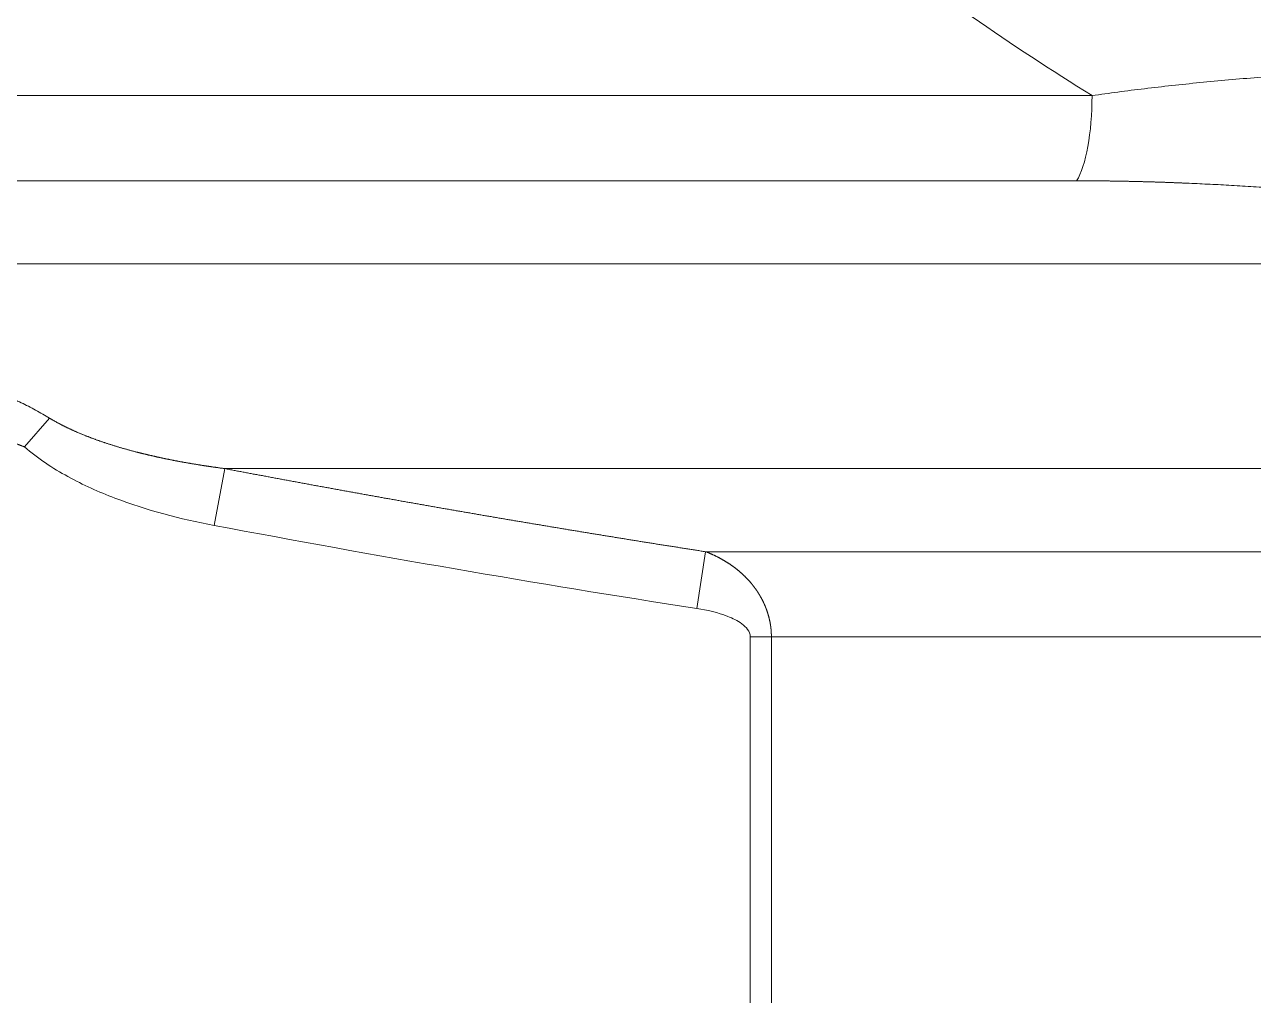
# Model space of a CAD drawing. Header units: millimetres. Extents: x 4664 to 8864, y -38 to 2932.
# Drawn here: x 7834.59 to 7851.83, y 1742.65 to 1756.27 of the extents above; entities that cross this region are included whole.
import ezdxf

# ---------------------------------------------------------------- set-up
doc = ezdxf.new("R2010")
doc.units = ezdxf.units.MM

msp = doc.modelspace()

# ---------------------------------------------------------------- linework, layer by layer
at = {"lineweight": 5}
for p, q in [((7812.571, 1755.274), (7849.569, 1755.274)), ((7812.983, 1754.08), (7849.353, 1754.08)), ((7861.57, 1752.914), (7809.648, 1752.914)), ((7834.943, 1750.749), (7834.591, 1750.345)), ((7837.403, 1750.041), (7837.252, 1749.245)), ((7865.931, 1750.041), (7837.403, 1750.041)), ((7844.146, 1748.876), (7844.023, 1748.08)), ((7864.958, 1748.876), (7844.146, 1748.876)), ((7844.773, 1747.682), (7844.773, 1736.626)), ((7844.773, 1747.682), (7866.152, 1747.682)), ((7845.07, 1736.626), (7845.07, 1747.682))]:
    msp.add_line(p, q, dxfattribs=at)
at = {"lineweight": 5, "extrusion": (0, 0, -1)}
msp.add_ellipse((7849.206, 1755.274), major_axis=(0, -1.306), ratio=0.278426, start_param=4.712389, end_param=5.867354, dxfattribs=at)
at = {"lineweight": 5}
for points, knots in [([(7838.083, 1766.189), (7838.461, 1765.647), (7838.851, 1765.115), (7839.657, 1764.072), (7840.073, 1763.561), (7840.931, 1762.559), (7841.373, 1762.068), (7842.056, 1761.348), (7842.288, 1761.11), (7842.639, 1760.757), (7842.817, 1760.582), (7843.025, 1760.379), (7843.13, 1760.278), (7843.183, 1760.227), (7843.209, 1760.202), (7843.223, 1760.19), (7843.229, 1760.183), (7843.232, 1760.181), (7843.234, 1760.179), (7843.235, 1760.178), (7843.717, 1759.718), (7844.209, 1759.272), (7844.965, 1758.622), (7845.22, 1758.408), (7845.607, 1758.092), (7845.801, 1757.936), (7846.03, 1757.755), (7846.145, 1757.665), (7846.202, 1757.62), (7846.231, 1757.598), (7846.245, 1757.587), (7846.253, 1757.581), (7846.256, 1757.578), (7846.258, 1757.577), (7846.259, 1757.576), (7846.259, 1757.576), (7846.259, 1757.576), (7846.793, 1757.162), (7847.335, 1756.764), (7848.439, 1755.997), (7848.999, 1755.628), (7849.569, 1755.274)], [0, 0, 0, 0, 0.125, 0.125, 0.25, 0.25, 0.375, 0.375, 0.4375, 0.4375, 0.46875, 0.484375, 0.492187, 0.496094, 0.498047, 0.499023, 0.499512, 0.499756, 0.499756, 0.5, 0.5, 0.625, 0.625, 0.6875, 0.6875, 0.71875, 0.734375, 0.742187, 0.746094, 0.748047, 0.749023, 0.749512, 0.749756, 0.749878, 0.749939, 0.749939, 0.75, 0.75, 0.875, 0.875, 1, 1, 1, 1]), ([(7861.816, 1755.317), (7861.532, 1755.342), (7861.252, 1755.366), (7860.702, 1755.411), (7860.431, 1755.433), (7859.898, 1755.473), (7859.635, 1755.491), (7859.248, 1755.517), (7859.119, 1755.525), (7858.864, 1755.541), (7858.738, 1755.548), (7858.361, 1755.57), (7858.114, 1755.582), (7857.75, 1755.599), (7857.629, 1755.604), (7857.45, 1755.611), (7857.39, 1755.613), (7857.272, 1755.618), (7857.213, 1755.62), (7856.919, 1755.63), (7856.689, 1755.636), (7856.348, 1755.643), (7856.235, 1755.645), (7856.067, 1755.648), (7855.983, 1755.649), (7855.887, 1755.65), (7855.838, 1755.65), (7855.814, 1755.651), (7855.802, 1755.651), (7855.796, 1755.651), (7855.793, 1755.651), (7855.792, 1755.651), (7855.791, 1755.651), (7855.79, 1755.651), (7855.79, 1755.651), (7855.79, 1755.651), (7855.79, 1755.651), (7855.79, 1755.651), (7855.79, 1755.651), (7855.651, 1755.652), (7855.377, 1755.654), (7854.974, 1755.653), (7854.58, 1755.649), (7854.323, 1755.644), (7853.943, 1755.635), (7853.695, 1755.627), (7853.332, 1755.613), (7853.213, 1755.608), (7853.036, 1755.6), (7852.948, 1755.595), (7852.846, 1755.59), (7852.796, 1755.587), (7852.77, 1755.586), (7852.758, 1755.585), (7852.752, 1755.585), (7852.748, 1755.585), (7852.747, 1755.585), (7852.746, 1755.585), (7852.746, 1755.585), (7852.745, 1755.585), (7852.745, 1755.585), (7852.745, 1755.585), (7852.745, 1755.585), (7852.745, 1755.585), (7852.601, 1755.576), (7852.315, 1755.559), (7851.895, 1755.529), (7851.483, 1755.495), (7851.081, 1755.457), (7850.688, 1755.416), (7850.305, 1755.372), (7849.931, 1755.325), (7849.689, 1755.291), (7849.569, 1755.274)], [0, 0, 0, 0, 0.0625, 0.0625, 0.125, 0.125, 0.1875, 0.1875, 0.21875, 0.21875, 0.25, 0.25, 0.3125, 0.3125, 0.34375, 0.34375, 0.359375, 0.359375, 0.375, 0.375, 0.4375, 0.4375, 0.46875, 0.46875, 0.484375, 0.492188, 0.496094, 0.498047, 0.499023, 0.499512, 0.499756, 0.499878, 0.499939, 0.499969, 0.499985, 0.499992, 0.499996, 0.499996, 0.5, 0.5, 0.53125, 0.5625, 0.59375, 0.625, 0.625, 0.6875, 0.6875, 0.71875, 0.71875, 0.734375, 0.742188, 0.746094, 0.748047, 0.749023, 0.749512, 0.749756, 0.749878, 0.749939, 0.749969, 0.749985, 0.749992, 0.749996, 0.749996, 0.75, 0.75, 0.78125, 0.8125, 0.84375, 0.875, 0.90625, 0.9375, 0.96875, 1, 1, 1, 1]), ([(7849.353, 1754.08), (7849.359, 1754.08), (7849.371, 1754.08), (7849.388, 1754.08), (7849.406, 1754.08), (7849.424, 1754.08), (7849.442, 1754.08), (7849.46, 1754.079), (7849.478, 1754.079), (7849.496, 1754.079), (7849.514, 1754.079), (7849.533, 1754.079), (7849.551, 1754.079), (7849.569, 1754.079), (7849.587, 1754.079), (7849.605, 1754.079), (7849.623, 1754.079), (7849.641, 1754.078), (7849.659, 1754.078), (7849.678, 1754.078), (7849.696, 1754.078), (7849.714, 1754.078), (7849.732, 1754.077), (7849.75, 1754.077), (7849.769, 1754.077), (7849.787, 1754.077), (7849.805, 1754.077), (7849.824, 1754.076), (7849.842, 1754.076), (7849.86, 1754.076), (7849.879, 1754.076), (7849.897, 1754.075), (7849.915, 1754.075), (7849.934, 1754.075), (7849.952, 1754.074), (7849.971, 1754.074), (7849.989, 1754.074), (7850.008, 1754.073), (7850.026, 1754.073), (7850.045, 1754.073), (7850.063, 1754.072), (7850.082, 1754.072), (7850.1, 1754.071), (7850.119, 1754.071), (7850.138, 1754.071), (7850.156, 1754.07), (7850.175, 1754.07), (7850.193, 1754.069), (7850.212, 1754.069), (7850.231, 1754.068), (7850.25, 1754.068), (7850.268, 1754.067), (7850.287, 1754.067), (7850.306, 1754.066), (7850.324, 1754.066), (7850.343, 1754.065), (7850.362, 1754.065), (7850.381, 1754.064), (7850.4, 1754.064), (7850.419, 1754.063), (7850.437, 1754.063), (7850.456, 1754.062), (7850.475, 1754.061), (7850.494, 1754.061), (7850.513, 1754.06), (7850.532, 1754.06), (7850.551, 1754.059), (7850.57, 1754.058), (7850.589, 1754.058), (7850.608, 1754.057), (7850.627, 1754.056), (7850.646, 1754.056), (7850.665, 1754.055), (7850.684, 1754.054), (7850.703, 1754.053), (7850.722, 1754.053), (7850.742, 1754.052), (7850.761, 1754.051), (7850.78, 1754.051), (7850.799, 1754.05), (7850.818, 1754.049), (7850.838, 1754.048), (7850.857, 1754.047), (7850.876, 1754.047), (7850.895, 1754.046), (7850.915, 1754.045), (7851.025, 1754.04), (7851.229, 1754.031), (7851.53, 1754.015), (7851.838, 1753.996), (7852.155, 1753.975), (7852.418, 1753.957), (7852.624, 1753.941), (7852.772, 1753.93), (7852.92, 1753.918), (7853.071, 1753.905), (7853.222, 1753.893), (7853.375, 1753.879), (7853.529, 1753.866), (7853.684, 1753.852), (7853.841, 1753.837), (7854.066, 1753.816), (7854.362, 1753.786), (7854.733, 1753.748), (7855.117, 1753.708), (7855.496, 1753.666), (7855.871, 1753.624), (7856.242, 1753.581), (7856.624, 1753.536), (7856.999, 1753.49), (7857.369, 1753.445), (7857.736, 1753.4), (7858.123, 1753.351), (7858.43, 1753.313), (7858.655, 1753.284), (7858.794, 1753.266), (7858.942, 1753.248), (7859.1, 1753.227), (7859.269, 1753.206), (7859.447, 1753.183), (7859.636, 1753.159), (7859.834, 1753.134), (7860.01, 1753.111), (7860.159, 1753.092), (7860.276, 1753.077), (7860.388, 1753.063), (7860.497, 1753.049), (7860.601, 1753.036), (7860.701, 1753.024), (7860.797, 1753.011), (7860.888, 1753), (7860.975, 1752.989), (7861.058, 1752.978), (7861.137, 1752.969), (7861.212, 1752.959), (7861.282, 1752.95), (7861.348, 1752.942), (7861.41, 1752.934), (7861.467, 1752.927), (7861.52, 1752.921), (7861.554, 1752.916), (7861.57, 1752.914)], [0, 0, 0, 0, 0.001403, 0.002808, 0.004214, 0.005622, 0.007032, 0.008443, 0.009856, 0.01127, 0.012686, 0.014104, 0.015523, 0.016944, 0.018367, 0.019791, 0.021217, 0.022645, 0.024074, 0.025505, 0.026937, 0.028371, 0.029807, 0.031245, 0.032684, 0.034125, 0.035568, 0.037012, 0.038458, 0.039906, 0.041355, 0.042806, 0.044259, 0.045713, 0.047169, 0.048627, 0.050087, 0.051548, 0.053011, 0.054475, 0.055942, 0.05741, 0.05888, 0.060351, 0.061825, 0.0633, 0.064776, 0.066255, 0.067735, 0.069217, 0.0707, 0.072186, 0.073673, 0.075162, 0.076653, 0.078145, 0.079639, 0.081135, 0.082633, 0.084132, 0.085633, 0.087136, 0.088641, 0.090148, 0.091656, 0.093166, 0.094678, 0.096191, 0.097707, 0.099224, 0.100743, 0.102264, 0.103786, 0.105311, 0.106837, 0.108365, 0.109895, 0.111426, 0.11296, 0.114495, 0.116032, 0.117571, 0.119111, 0.120654, 0.122198, 0.123744, 0.125292, 0.148749, 0.172956, 0.197922, 0.223653, 0.250157, 0.262099, 0.274161, 0.286342, 0.298644, 0.311068, 0.323613, 0.33628, 0.34907, 0.361983, 0.37502, 0.40466, 0.43536, 0.467127, 0.499968, 0.529724, 0.560471, 0.592216, 0.624965, 0.653813, 0.684259, 0.716308, 0.749969, 0.760607, 0.772055, 0.784313, 0.797384, 0.811268, 0.825968, 0.841484, 0.857818, 0.874972, 0.884887, 0.894455, 0.903675, 0.912547, 0.92107, 0.929244, 0.937069, 0.944545, 0.95167, 0.958445, 0.96487, 0.970943, 0.976665, 0.982036, 0.987055, 0.991722, 0.996037, 1, 1, 1, 1]), ([(7834.943, 1750.749), (7834.878, 1750.789), (7834.812, 1750.827), (7834.679, 1750.9), (7834.612, 1750.934), (7834.477, 1750.998), (7834.408, 1751.028), (7834.268, 1751.083), (7834.197, 1751.108), (7834.053, 1751.153), (7833.979, 1751.173), (7833.829, 1751.208), (7833.753, 1751.223), (7833.597, 1751.247), (7833.518, 1751.256), (7833.397, 1751.266), (7833.356, 1751.269), (7833.294, 1751.272), (7833.263, 1751.273), (7833.227, 1751.274), (7833.208, 1751.274), (7833.199, 1751.275), (7833.195, 1751.275), (7833.192, 1751.275), (7833.191, 1751.275), (7833.191, 1751.275), (7833.19, 1751.275), (7833.19, 1751.275), (7833.19, 1751.275), (7833.19, 1751.275), (7833.19, 1751.275), (7833.119, 1751.276), (7833.048, 1751.275), (7832.905, 1751.27), (7832.833, 1751.265), (7832.689, 1751.252), (7832.616, 1751.243), (7832.506, 1751.228), (7832.47, 1751.222), (7832.415, 1751.213), (7832.387, 1751.208), (7832.355, 1751.202), (7832.339, 1751.199), (7832.331, 1751.197), (7832.327, 1751.197), (7832.325, 1751.196), (7832.324, 1751.196), (7832.249, 1751.182), (7832.177, 1751.166), (7832.036, 1751.132), (7831.967, 1751.113), (7831.832, 1751.073), (7831.766, 1751.052), (7831.637, 1751.006), (7831.574, 1750.982), (7831.513, 1750.956)], [0, 0, 0, 0, 0.0625, 0.0625, 0.125, 0.125, 0.1875, 0.1875, 0.25, 0.25, 0.3125, 0.3125, 0.375, 0.375, 0.4375, 0.4375, 0.46875, 0.46875, 0.484375, 0.492188, 0.496094, 0.498047, 0.499023, 0.499512, 0.499756, 0.499878, 0.499939, 0.499969, 0.499985, 0.499985, 0.5, 0.5, 0.5625, 0.5625, 0.625, 0.625, 0.6875, 0.6875, 0.71875, 0.71875, 0.734375, 0.742188, 0.746094, 0.748047, 0.749023, 0.749023, 0.75, 0.75, 0.8125, 0.8125, 0.875, 0.875, 0.9375, 0.9375, 1, 1, 1, 1]), ([(7837.403, 1750.041), (7837.397, 1750.042), (7837.386, 1750.044), (7837.369, 1750.046), (7837.352, 1750.048), (7837.335, 1750.05), (7837.318, 1750.053), (7837.302, 1750.055), (7837.285, 1750.057), (7837.268, 1750.06), (7837.252, 1750.062), (7837.235, 1750.064), (7837.219, 1750.067), (7837.202, 1750.069), (7837.186, 1750.072), (7837.17, 1750.074), (7837.153, 1750.076), (7837.137, 1750.079), (7837.121, 1750.081), (7837.105, 1750.084), (7837.089, 1750.086), (7837.073, 1750.089), (7837.057, 1750.091), (7837.041, 1750.094), (7837.025, 1750.096), (7837.009, 1750.099), (7836.993, 1750.102), (7836.978, 1750.104), (7836.962, 1750.107), (7836.946, 1750.109), (7836.931, 1750.112), (7836.915, 1750.115), (7836.9, 1750.117), (7836.885, 1750.12), (7836.869, 1750.123), (7836.854, 1750.126), (7836.839, 1750.128), (7836.823, 1750.131), (7836.808, 1750.134), (7836.793, 1750.136), (7836.778, 1750.139), (7836.763, 1750.142), (7836.748, 1750.145), (7836.733, 1750.148), (7836.718, 1750.15), (7836.704, 1750.153), (7836.689, 1750.156), (7836.674, 1750.159), (7836.66, 1750.162), (7836.645, 1750.165), (7836.63, 1750.168), (7836.616, 1750.171), (7836.602, 1750.174), (7836.587, 1750.176), (7836.573, 1750.179), (7836.559, 1750.182), (7836.544, 1750.185), (7836.53, 1750.188), (7836.516, 1750.191), (7836.502, 1750.194), (7836.488, 1750.197), (7836.474, 1750.2), (7836.46, 1750.203), (7836.446, 1750.206), (7836.432, 1750.21), (7836.419, 1750.213), (7836.405, 1750.216), (7836.391, 1750.219), (7836.378, 1750.222), (7836.364, 1750.225), (7836.351, 1750.228), (7836.337, 1750.231), (7836.324, 1750.234), (7836.31, 1750.238), (7836.297, 1750.241), (7836.284, 1750.244), (7836.271, 1750.247), (7836.257, 1750.25), (7836.244, 1750.254), (7836.231, 1750.257), (7836.218, 1750.26), (7836.205, 1750.263), (7836.192, 1750.267), (7836.18, 1750.27), (7836.167, 1750.273), (7836.154, 1750.276), (7836.139, 1750.28), (7836.121, 1750.285), (7836.101, 1750.29), (7836.08, 1750.296), (7836.06, 1750.301), (7836.04, 1750.307), (7836.021, 1750.312), (7836.001, 1750.318), (7835.981, 1750.323), (7835.962, 1750.329), (7835.942, 1750.335), (7835.923, 1750.34), (7835.904, 1750.346), (7835.885, 1750.352), (7835.866, 1750.357), (7835.847, 1750.363), (7835.829, 1750.369), (7835.81, 1750.375), (7835.792, 1750.381), (7835.774, 1750.386), (7835.755, 1750.392), (7835.737, 1750.398), (7835.719, 1750.404), (7835.702, 1750.41), (7835.684, 1750.416), (7835.666, 1750.422), (7835.649, 1750.428), (7835.632, 1750.434), (7835.614, 1750.44), (7835.597, 1750.446), (7835.58, 1750.453), (7835.563, 1750.459), (7835.547, 1750.465), (7835.53, 1750.471), (7835.514, 1750.477), (7835.497, 1750.484), (7835.481, 1750.49), (7835.465, 1750.496), (7835.449, 1750.502), (7835.433, 1750.509), (7835.417, 1750.515), (7835.402, 1750.521), (7835.386, 1750.528), (7835.371, 1750.534), (7835.356, 1750.541), (7835.34, 1750.547), (7835.325, 1750.554), (7835.31, 1750.56), (7835.296, 1750.567), (7835.281, 1750.573), (7835.266, 1750.58), (7835.252, 1750.586), (7835.238, 1750.593), (7835.224, 1750.6), (7835.21, 1750.606), (7835.196, 1750.613), (7835.182, 1750.619), (7835.168, 1750.626), (7835.155, 1750.633), (7835.141, 1750.64), (7835.128, 1750.646), (7835.115, 1750.653), (7835.102, 1750.66), (7835.089, 1750.667), (7835.076, 1750.673), (7835.063, 1750.68), (7835.05, 1750.687), (7835.038, 1750.694), (7835.026, 1750.701), (7835.013, 1750.708), (7835.001, 1750.715), (7834.989, 1750.722), (7834.977, 1750.728), (7834.966, 1750.735), (7834.954, 1750.742), (7834.946, 1750.747), (7834.943, 1750.749)], [0, 0, 0, 0, 0.00665, 0.01328, 0.019893, 0.026486, 0.033061, 0.039618, 0.046155, 0.052675, 0.059175, 0.065657, 0.07212, 0.078565, 0.084991, 0.091398, 0.097787, 0.104157, 0.110508, 0.116841, 0.123155, 0.12945, 0.135727, 0.141985, 0.148225, 0.154446, 0.160648, 0.166832, 0.172997, 0.179143, 0.185271, 0.19138, 0.197471, 0.203543, 0.209596, 0.215631, 0.221647, 0.227644, 0.233623, 0.239583, 0.245524, 0.251447, 0.257351, 0.263237, 0.269104, 0.274952, 0.280782, 0.286593, 0.292386, 0.29816, 0.303915, 0.309652, 0.31537, 0.321069, 0.32675, 0.332412, 0.338056, 0.343681, 0.349287, 0.354875, 0.360445, 0.365995, 0.371527, 0.377041, 0.382536, 0.388012, 0.39347, 0.398909, 0.404329, 0.409731, 0.415115, 0.42048, 0.425826, 0.431154, 0.436463, 0.441753, 0.447025, 0.452279, 0.457514, 0.46273, 0.467928, 0.473107, 0.478268, 0.483411, 0.488534, 0.493639, 0.498726, 0.506931, 0.515095, 0.523216, 0.531296, 0.539334, 0.547329, 0.555284, 0.563196, 0.571066, 0.578895, 0.586682, 0.594428, 0.602131, 0.609794, 0.617414, 0.624993, 0.63253, 0.640026, 0.64748, 0.654893, 0.662264, 0.669594, 0.676883, 0.68413, 0.691336, 0.698501, 0.705624, 0.712706, 0.719747, 0.726747, 0.733706, 0.740623, 0.7475, 0.754336, 0.761131, 0.767885, 0.774598, 0.78127, 0.787901, 0.794492, 0.801042, 0.807552, 0.814021, 0.820449, 0.826838, 0.833185, 0.839493, 0.84576, 0.851987, 0.858173, 0.86432, 0.870426, 0.876493, 0.88252, 0.888507, 0.894454, 0.900361, 0.906229, 0.912057, 0.917846, 0.923596, 0.929306, 0.934977, 0.940608, 0.946201, 0.951755, 0.95727, 0.962746, 0.968183, 0.973582, 0.978942, 0.984264, 0.989547, 0.994793, 1, 1, 1, 1]), ([(7831.585, 1749.943), (7831.587, 1749.944), (7831.592, 1749.947), (7831.598, 1749.951), (7831.605, 1749.956), (7831.612, 1749.96), (7831.619, 1749.965), (7831.626, 1749.97), (7831.634, 1749.974), (7831.641, 1749.979), (7831.649, 1749.984), (7831.657, 1749.989), (7831.665, 1749.995), (7831.674, 1750), (7831.682, 1750.005), (7831.691, 1750.011), (7831.7, 1750.016), (7831.709, 1750.022), (7831.718, 1750.027), (7831.728, 1750.033), (7831.737, 1750.039), (7831.747, 1750.045), (7831.757, 1750.051), (7831.767, 1750.057), (7831.778, 1750.063), (7831.788, 1750.069), (7831.799, 1750.075), (7831.81, 1750.081), (7831.821, 1750.088), (7831.833, 1750.094), (7831.844, 1750.101), (7831.856, 1750.107), (7831.868, 1750.114), (7831.88, 1750.12), (7831.892, 1750.127), (7831.905, 1750.134), (7831.918, 1750.141), (7831.931, 1750.147), (7831.944, 1750.154), (7831.957, 1750.161), (7831.971, 1750.168), (7831.985, 1750.175), (7831.999, 1750.182), (7832.013, 1750.189), (7832.027, 1750.196), (7832.042, 1750.204), (7832.057, 1750.211), (7832.072, 1750.218), (7832.087, 1750.225), (7832.102, 1750.232), (7832.118, 1750.24), (7832.134, 1750.247), (7832.15, 1750.254), (7832.166, 1750.261), (7832.183, 1750.269), (7832.199, 1750.276), (7832.216, 1750.283), (7832.233, 1750.291), (7832.251, 1750.298), (7832.273, 1750.307), (7832.3, 1750.318), (7832.332, 1750.331), (7832.363, 1750.343), (7832.394, 1750.355), (7832.424, 1750.366), (7832.454, 1750.377), (7832.484, 1750.388), (7832.513, 1750.398), (7832.542, 1750.407), (7832.57, 1750.416), (7832.598, 1750.425), (7832.626, 1750.434), (7832.653, 1750.442), (7832.679, 1750.449), (7832.705, 1750.457), (7832.731, 1750.464), (7832.756, 1750.471), (7832.78, 1750.477), (7832.804, 1750.483), (7832.828, 1750.489), (7832.851, 1750.494), (7832.874, 1750.5), (7832.896, 1750.505), (7832.917, 1750.509), (7832.939, 1750.514), (7832.959, 1750.518), (7832.979, 1750.522), (7832.999, 1750.526), (7833.028, 1750.531), (7833.065, 1750.537), (7833.112, 1750.545), (7833.159, 1750.551), (7833.205, 1750.557), (7833.251, 1750.562), (7833.296, 1750.566), (7833.341, 1750.569), (7833.385, 1750.572), (7833.429, 1750.574), (7833.473, 1750.575), (7833.516, 1750.575), (7833.559, 1750.575), (7833.602, 1750.574), (7833.644, 1750.572), (7833.685, 1750.57), (7833.726, 1750.567), (7833.767, 1750.563), (7833.796, 1750.56), (7833.815, 1750.558), (7833.824, 1750.557), (7833.832, 1750.555), (7833.841, 1750.554), (7833.849, 1750.553), (7833.858, 1750.552), (7833.867, 1750.551), (7833.875, 1750.549), (7833.884, 1750.548), (7833.893, 1750.547), (7833.902, 1750.545), (7833.911, 1750.544), (7833.92, 1750.542), (7833.929, 1750.541), (7833.938, 1750.539), (7833.948, 1750.537), (7833.957, 1750.536), (7833.966, 1750.534), (7833.976, 1750.532), (7833.985, 1750.53), (7833.995, 1750.528), (7834.005, 1750.526), (7834.014, 1750.524), (7834.024, 1750.522), (7834.034, 1750.52), (7834.044, 1750.518), (7834.053, 1750.516), (7834.063, 1750.514), (7834.073, 1750.511), (7834.083, 1750.509), (7834.094, 1750.506), (7834.104, 1750.504), (7834.114, 1750.501), (7834.124, 1750.499), (7834.135, 1750.496), (7834.145, 1750.494), (7834.155, 1750.491), (7834.166, 1750.488), (7834.177, 1750.485), (7834.187, 1750.482), (7834.198, 1750.479), (7834.209, 1750.476), (7834.219, 1750.473), (7834.23, 1750.47), (7834.241, 1750.467), (7834.252, 1750.464), (7834.263, 1750.46), (7834.274, 1750.457), (7834.285, 1750.454), (7834.296, 1750.45), (7834.308, 1750.447), (7834.319, 1750.443), (7834.33, 1750.439), (7834.341, 1750.436), (7834.353, 1750.432), (7834.364, 1750.428), (7834.376, 1750.424), (7834.387, 1750.42), (7834.399, 1750.417), (7834.411, 1750.412), (7834.422, 1750.408), (7834.434, 1750.404), (7834.446, 1750.4), (7834.458, 1750.396), (7834.47, 1750.392), (7834.482, 1750.387), (7834.494, 1750.383), (7834.506, 1750.378), (7834.518, 1750.374), (7834.53, 1750.369), (7834.542, 1750.364), (7834.554, 1750.36), (7834.566, 1750.355), (7834.579, 1750.35), (7834.587, 1750.347), (7834.591, 1750.345)], [0, 0, 0, 0, 0.002496, 0.005055, 0.007677, 0.010363, 0.013113, 0.015926, 0.018802, 0.021742, 0.024746, 0.027812, 0.030943, 0.034136, 0.037394, 0.040714, 0.044098, 0.047546, 0.051057, 0.054631, 0.058269, 0.06197, 0.065734, 0.069562, 0.073454, 0.077408, 0.081426, 0.085507, 0.089652, 0.093859, 0.09813, 0.102464, 0.106862, 0.111322, 0.115846, 0.120433, 0.125083, 0.129796, 0.134572, 0.139411, 0.144313, 0.149278, 0.154306, 0.159397, 0.164551, 0.169767, 0.175046, 0.180388, 0.185793, 0.19126, 0.19679, 0.202382, 0.208037, 0.213754, 0.219534, 0.225376, 0.23128, 0.237246, 0.243275, 0.249365, 0.260452, 0.271361, 0.282094, 0.292649, 0.303027, 0.313229, 0.323254, 0.333102, 0.342773, 0.352268, 0.361587, 0.37073, 0.379697, 0.388487, 0.397102, 0.405542, 0.413806, 0.421895, 0.429809, 0.437548, 0.445112, 0.452502, 0.459718, 0.46676, 0.473628, 0.480322, 0.486843, 0.49319, 0.499365, 0.514596, 0.529667, 0.54458, 0.559335, 0.573932, 0.588372, 0.602655, 0.616782, 0.630754, 0.644571, 0.658234, 0.671743, 0.6851, 0.698306, 0.711361, 0.724266, 0.737022, 0.74963, 0.752263, 0.754916, 0.757588, 0.760279, 0.76299, 0.765721, 0.76847, 0.77124, 0.774028, 0.776836, 0.779664, 0.782511, 0.785377, 0.788262, 0.791167, 0.794092, 0.797035, 0.799998, 0.80298, 0.805981, 0.809001, 0.812041, 0.8151, 0.818178, 0.821275, 0.824391, 0.827527, 0.830681, 0.833855, 0.837047, 0.840259, 0.84349, 0.846739, 0.850007, 0.853295, 0.856601, 0.859926, 0.86327, 0.866633, 0.870015, 0.873415, 0.876834, 0.880272, 0.883729, 0.887204, 0.890698, 0.89421, 0.897741, 0.901291, 0.904859, 0.908446, 0.912051, 0.915674, 0.919316, 0.922977, 0.926655, 0.930353, 0.934068, 0.937802, 0.941553, 0.945323, 0.949112, 0.952918, 0.956743, 0.960585, 0.964446, 0.968325, 0.972222, 0.976136, 0.980069, 0.984019, 0.987988, 0.991974, 0.995978, 1, 1, 1, 1]), ([(7834.591, 1750.345), (7834.777, 1750.183), (7834.985, 1750.047), (7835.412, 1749.813), (7835.632, 1749.715), (7836.306, 1749.457), (7836.773, 1749.335), (7837.252, 1749.245)], [0, 0, 0, 0, 0.25, 0.25, 0.5, 0.5, 1, 1, 1, 1]), ([(7844.146, 1748.876), (7844.125, 1748.879), (7844.084, 1748.886), (7844.021, 1748.896), (7843.959, 1748.905), (7843.896, 1748.915), (7843.833, 1748.925), (7843.771, 1748.935), (7843.708, 1748.945), (7843.646, 1748.955), (7843.583, 1748.964), (7843.521, 1748.974), (7843.458, 1748.984), (7843.396, 1748.994), (7843.333, 1749.004), (7843.27, 1749.014), (7843.208, 1749.024), (7843.145, 1749.034), (7843.083, 1749.044), (7843.02, 1749.055), (7842.957, 1749.065), (7842.895, 1749.075), (7842.832, 1749.085), (7842.769, 1749.095), (7842.707, 1749.105), (7842.644, 1749.116), (7842.581, 1749.126), (7842.518, 1749.136), (7842.456, 1749.146), (7842.393, 1749.157), (7842.33, 1749.167), (7842.268, 1749.177), (7842.205, 1749.188), (7842.142, 1749.198), (7842.079, 1749.209), (7842.016, 1749.219), (7841.954, 1749.23), (7841.891, 1749.24), (7841.828, 1749.251), (7841.765, 1749.261), (7841.702, 1749.272), (7841.64, 1749.282), (7841.577, 1749.293), (7841.514, 1749.303), (7841.451, 1749.314), (7841.388, 1749.325), (7841.325, 1749.335), (7841.262, 1749.346), (7841.199, 1749.357), (7841.136, 1749.368), (7841.073, 1749.378), (7841.01, 1749.389), (7840.948, 1749.4), (7840.885, 1749.411), (7840.822, 1749.422), (7840.759, 1749.433), (7840.696, 1749.444), (7840.633, 1749.454), (7840.57, 1749.465), (7840.506, 1749.476), (7840.443, 1749.487), (7840.38, 1749.498), (7840.317, 1749.509), (7840.254, 1749.521), (7840.191, 1749.532), (7840.128, 1749.543), (7840.065, 1749.554), (7840.002, 1749.565), (7839.939, 1749.576), (7839.875, 1749.587), (7839.812, 1749.599), (7839.749, 1749.61), (7839.686, 1749.621), (7839.623, 1749.632), (7839.56, 1749.644), (7839.496, 1749.655), (7839.433, 1749.666), (7839.37, 1749.678), (7839.307, 1749.689), (7839.243, 1749.701), (7839.18, 1749.712), (7839.117, 1749.724), (7839.053, 1749.735), (7838.99, 1749.747), (7838.927, 1749.758), (7838.863, 1749.77), (7838.8, 1749.781), (7838.737, 1749.793), (7838.673, 1749.804), (7838.61, 1749.816), (7838.546, 1749.828), (7838.483, 1749.839), (7838.42, 1749.851), (7838.356, 1749.863), (7838.293, 1749.875), (7838.229, 1749.886), (7838.166, 1749.898), (7838.102, 1749.91), (7838.039, 1749.922), (7837.975, 1749.934), (7837.912, 1749.946), (7837.848, 1749.957), (7837.784, 1749.969), (7837.721, 1749.981), (7837.657, 1749.993), (7837.594, 1750.005), (7837.53, 1750.017), (7837.466, 1750.029), (7837.424, 1750.037), (7837.403, 1750.041)], [0, 0, 0, 0, 0.009242, 0.018485, 0.02773, 0.036977, 0.046225, 0.055475, 0.064727, 0.07398, 0.083236, 0.092492, 0.101751, 0.111011, 0.120273, 0.129537, 0.138802, 0.148069, 0.157338, 0.166609, 0.175882, 0.185156, 0.194432, 0.20371, 0.21299, 0.222272, 0.231555, 0.240841, 0.250128, 0.259417, 0.268708, 0.278001, 0.287296, 0.296593, 0.305892, 0.315192, 0.324495, 0.333799, 0.343106, 0.352414, 0.361725, 0.371037, 0.380352, 0.389668, 0.398987, 0.408307, 0.41763, 0.426955, 0.436281, 0.44561, 0.454941, 0.464274, 0.473609, 0.482946, 0.492285, 0.501627, 0.51097, 0.520316, 0.529664, 0.539014, 0.548366, 0.55772, 0.567077, 0.576436, 0.585797, 0.59516, 0.604525, 0.613893, 0.623263, 0.632635, 0.642009, 0.651386, 0.660765, 0.670146, 0.679529, 0.688915, 0.698303, 0.707694, 0.717087, 0.726482, 0.735879, 0.745279, 0.754682, 0.764086, 0.773493, 0.782903, 0.792314, 0.801729, 0.811145, 0.820564, 0.829986, 0.83941, 0.848836, 0.858265, 0.867696, 0.87713, 0.886567, 0.896005, 0.905447, 0.914891, 0.924337, 0.933786, 0.943237, 0.952691, 0.962148, 0.971607, 0.981069, 0.990533, 1, 1, 1, 1]), ([(7845.07, 1747.682), (7845.07, 1747.683), (7845.07, 1747.686), (7845.07, 1747.69), (7845.07, 1747.695), (7845.07, 1747.699), (7845.07, 1747.704), (7845.07, 1747.708), (7845.07, 1747.713), (7845.07, 1747.717), (7845.07, 1747.721), (7845.069, 1747.726), (7845.069, 1747.73), (7845.069, 1747.735), (7845.069, 1747.739), (7845.069, 1747.744), (7845.068, 1747.748), (7845.068, 1747.752), (7845.068, 1747.757), (7845.067, 1747.761), (7845.067, 1747.766), (7845.067, 1747.77), (7845.066, 1747.775), (7845.066, 1747.779), (7845.065, 1747.783), (7845.065, 1747.788), (7845.065, 1747.792), (7845.064, 1747.797), (7845.064, 1747.801), (7845.063, 1747.806), (7845.063, 1747.81), (7845.062, 1747.815), (7845.062, 1747.819), (7845.061, 1747.823), (7845.06, 1747.828), (7845.06, 1747.832), (7845.059, 1747.837), (7845.058, 1747.841), (7845.058, 1747.846), (7845.057, 1747.85), (7845.056, 1747.855), (7845.056, 1747.859), (7845.055, 1747.863), (7845.054, 1747.868), (7845.053, 1747.872), (7845.053, 1747.877), (7845.052, 1747.881), (7845.051, 1747.886), (7845.05, 1747.89), (7845.049, 1747.895), (7845.048, 1747.899), (7845.047, 1747.904), (7845.046, 1747.908), (7845.045, 1747.912), (7845.044, 1747.917), (7845.043, 1747.921), (7845.042, 1747.926), (7845.041, 1747.93), (7845.04, 1747.935), (7845.039, 1747.939), (7845.038, 1747.944), (7845.037, 1747.948), (7845.036, 1747.952), (7845.035, 1747.957), (7845.034, 1747.961), (7845.033, 1747.966), (7845.031, 1747.97), (7845.03, 1747.975), (7845.029, 1747.979), (7845.028, 1747.983), (7845.026, 1747.988), (7845.025, 1747.992), (7845.024, 1747.997), (7845.022, 1748.001), (7845.021, 1748.005), (7845.02, 1748.01), (7845.018, 1748.014), (7845.017, 1748.019), (7845.016, 1748.023), (7845.014, 1748.028), (7845.013, 1748.032), (7845.011, 1748.036), (7845.01, 1748.041), (7845.008, 1748.045), (7845.007, 1748.05), (7845.005, 1748.054), (7845.004, 1748.058), (7845.002, 1748.063), (7845, 1748.067), (7844.999, 1748.071), (7844.997, 1748.076), (7844.995, 1748.08), (7844.994, 1748.085), (7844.992, 1748.089), (7844.99, 1748.093), (7844.989, 1748.098), (7844.987, 1748.102), (7844.985, 1748.106), (7844.983, 1748.111), (7844.981, 1748.115), (7844.98, 1748.119), (7844.978, 1748.124), (7844.976, 1748.128), (7844.974, 1748.132), (7844.972, 1748.137), (7844.97, 1748.141), (7844.968, 1748.145), (7844.966, 1748.15), (7844.964, 1748.154), (7844.962, 1748.158), (7844.96, 1748.163), (7844.958, 1748.167), (7844.956, 1748.171), (7844.954, 1748.176), (7844.952, 1748.18), (7844.95, 1748.184), (7844.948, 1748.188), (7844.946, 1748.193), (7844.943, 1748.197), (7844.941, 1748.201), (7844.939, 1748.206), (7844.937, 1748.21), (7844.935, 1748.214), (7844.932, 1748.218), (7844.93, 1748.223), (7844.928, 1748.227), (7844.925, 1748.231), (7844.923, 1748.235), (7844.921, 1748.239), (7844.918, 1748.244), (7844.916, 1748.248), (7844.913, 1748.252), (7844.911, 1748.256), (7844.909, 1748.26), (7844.906, 1748.265), (7844.904, 1748.269), (7844.901, 1748.273), (7844.899, 1748.277), (7844.896, 1748.281), (7844.893, 1748.286), (7844.891, 1748.29), (7844.888, 1748.294), (7844.886, 1748.298), (7844.883, 1748.302), (7844.88, 1748.306), (7844.878, 1748.31), (7844.875, 1748.314), (7844.872, 1748.319), (7844.87, 1748.323), (7844.867, 1748.327), (7844.864, 1748.331), (7844.861, 1748.335), (7844.858, 1748.339), (7844.856, 1748.343), (7844.853, 1748.347), (7844.85, 1748.351), (7844.847, 1748.355), (7844.844, 1748.359), (7844.841, 1748.363), (7844.838, 1748.367), (7844.835, 1748.371), (7844.832, 1748.375), (7844.829, 1748.379), (7844.826, 1748.383), (7844.823, 1748.387), (7844.82, 1748.391), (7844.817, 1748.395), (7844.814, 1748.399), (7844.811, 1748.403), (7844.808, 1748.407), (7844.805, 1748.411), (7844.802, 1748.415), (7844.798, 1748.419), (7844.795, 1748.423), (7844.792, 1748.427), (7844.789, 1748.431), (7844.785, 1748.435), (7844.782, 1748.439), (7844.778, 1748.443), (7844.773, 1748.449), (7844.767, 1748.456), (7844.762, 1748.462), (7844.756, 1748.469), (7844.75, 1748.475), (7844.744, 1748.482), (7844.738, 1748.488), (7844.732, 1748.495), (7844.725, 1748.502), (7844.719, 1748.508), (7844.713, 1748.515), (7844.706, 1748.521), (7844.7, 1748.528), (7844.693, 1748.534), (7844.686, 1748.54), (7844.68, 1748.547), (7844.673, 1748.553), (7844.666, 1748.56), (7844.659, 1748.566), (7844.652, 1748.573), (7844.645, 1748.579), (7844.637, 1748.585), (7844.63, 1748.592), (7844.623, 1748.598), (7844.615, 1748.604), (7844.608, 1748.611), (7844.6, 1748.617), (7844.593, 1748.623), (7844.585, 1748.629), (7844.577, 1748.635), (7844.569, 1748.642), (7844.561, 1748.648), (7844.553, 1748.654), (7844.545, 1748.66), (7844.537, 1748.666), (7844.529, 1748.672), (7844.52, 1748.678), (7844.512, 1748.684), (7844.503, 1748.69), (7844.495, 1748.696), (7844.486, 1748.702), (7844.477, 1748.708), (7844.468, 1748.713), (7844.46, 1748.719), (7844.451, 1748.725), (7844.442, 1748.731), (7844.432, 1748.736), (7844.423, 1748.742), (7844.414, 1748.748), (7844.405, 1748.753), (7844.395, 1748.759), (7844.386, 1748.764), (7844.376, 1748.769), (7844.367, 1748.775), (7844.357, 1748.78), (7844.347, 1748.785), (7844.337, 1748.791), (7844.327, 1748.796), (7844.317, 1748.801), (7844.307, 1748.806), (7844.297, 1748.811), (7844.287, 1748.816), (7844.276, 1748.821), (7844.266, 1748.826), (7844.255, 1748.831), (7844.245, 1748.836), (7844.234, 1748.84), (7844.223, 1748.845), (7844.212, 1748.85), (7844.202, 1748.854), (7844.191, 1748.859), (7844.18, 1748.863), (7844.168, 1748.868), (7844.157, 1748.872), (7844.15, 1748.875), (7844.146, 1748.876)], [0, 0, 0, 0, 0.002602, 0.005204, 0.007808, 0.010414, 0.01302, 0.015628, 0.018238, 0.020849, 0.023461, 0.026074, 0.028689, 0.031306, 0.033924, 0.036543, 0.039164, 0.041787, 0.044412, 0.047037, 0.049665, 0.052294, 0.054926, 0.057558, 0.060193, 0.062829, 0.065468, 0.068108, 0.07075, 0.073393, 0.076039, 0.078687, 0.081336, 0.083988, 0.086642, 0.089298, 0.091955, 0.094615, 0.097277, 0.099942, 0.102608, 0.105277, 0.107947, 0.11062, 0.113296, 0.115973, 0.118653, 0.121336, 0.12402, 0.126707, 0.129397, 0.132089, 0.134783, 0.13748, 0.140179, 0.142881, 0.145586, 0.148293, 0.151003, 0.153715, 0.15643, 0.159148, 0.161868, 0.164591, 0.167317, 0.170046, 0.172777, 0.175511, 0.178248, 0.180988, 0.183731, 0.186477, 0.189226, 0.191977, 0.194732, 0.197489, 0.20025, 0.203014, 0.205781, 0.20855, 0.211323, 0.214099, 0.216879, 0.219661, 0.222447, 0.225236, 0.228028, 0.230823, 0.233622, 0.236424, 0.239229, 0.242038, 0.24485, 0.247665, 0.250484, 0.253306, 0.256132, 0.258961, 0.261794, 0.26463, 0.26747, 0.270314, 0.27316, 0.276011, 0.278865, 0.281723, 0.284584, 0.28745, 0.290319, 0.293191, 0.296067, 0.298948, 0.301832, 0.304719, 0.307611, 0.310506, 0.313405, 0.316308, 0.319216, 0.322126, 0.325041, 0.32796, 0.330883, 0.33381, 0.336741, 0.339676, 0.342615, 0.345558, 0.348505, 0.351456, 0.354411, 0.357371, 0.360335, 0.363303, 0.366275, 0.369251, 0.372232, 0.375216, 0.378205, 0.381199, 0.384197, 0.387199, 0.390205, 0.393216, 0.396231, 0.39925, 0.402274, 0.405303, 0.408336, 0.411373, 0.414415, 0.417461, 0.420512, 0.423568, 0.426628, 0.429692, 0.432761, 0.435835, 0.438913, 0.441996, 0.445084, 0.448176, 0.451273, 0.454375, 0.457482, 0.460593, 0.463709, 0.46683, 0.469955, 0.473085, 0.476221, 0.479361, 0.482505, 0.485655, 0.48881, 0.491969, 0.495134, 0.498303, 0.501477, 0.506888, 0.51233, 0.517804, 0.52331, 0.528849, 0.534419, 0.540022, 0.545657, 0.551325, 0.557025, 0.562757, 0.568523, 0.57432, 0.580151, 0.586015, 0.591911, 0.597841, 0.603803, 0.609799, 0.615827, 0.621889, 0.627984, 0.634113, 0.640275, 0.64647, 0.652699, 0.658962, 0.665258, 0.671588, 0.677951, 0.684348, 0.690779, 0.697244, 0.703743, 0.710276, 0.716843, 0.723445, 0.73008, 0.736749, 0.743453, 0.750191, 0.756963, 0.76377, 0.770611, 0.777487, 0.784397, 0.791342, 0.798321, 0.805335, 0.812384, 0.819467, 0.826586, 0.833739, 0.840927, 0.84815, 0.855407, 0.8627, 0.870028, 0.877391, 0.884789, 0.892222, 0.899691, 0.907194, 0.914733, 0.922307, 0.929917, 0.937562, 0.945242, 0.952958, 0.96071, 0.968496, 0.976319, 0.984177, 0.992071, 1, 1, 1, 1]), ([(7844.023, 1748.08), (7844.171, 1748.057), (7844.318, 1748.024), (7844.526, 1747.942), (7844.594, 1747.91), (7844.715, 1747.82), (7844.773, 1747.758), (7844.773, 1747.682)], [0, 0, 0, 0, 0.5, 0.5, 0.75, 0.75, 1, 1, 1, 1])]:
    msp.add_open_spline(points, degree=3, knots=knots, dxfattribs=at)
msp.add_open_spline([(7837.252, 1749.245), (7839.503, 1748.82), (7841.759, 1748.43), (7844.023, 1748.08)], degree=3, dxfattribs=at)

doc.saveas('drawing.dxf')
